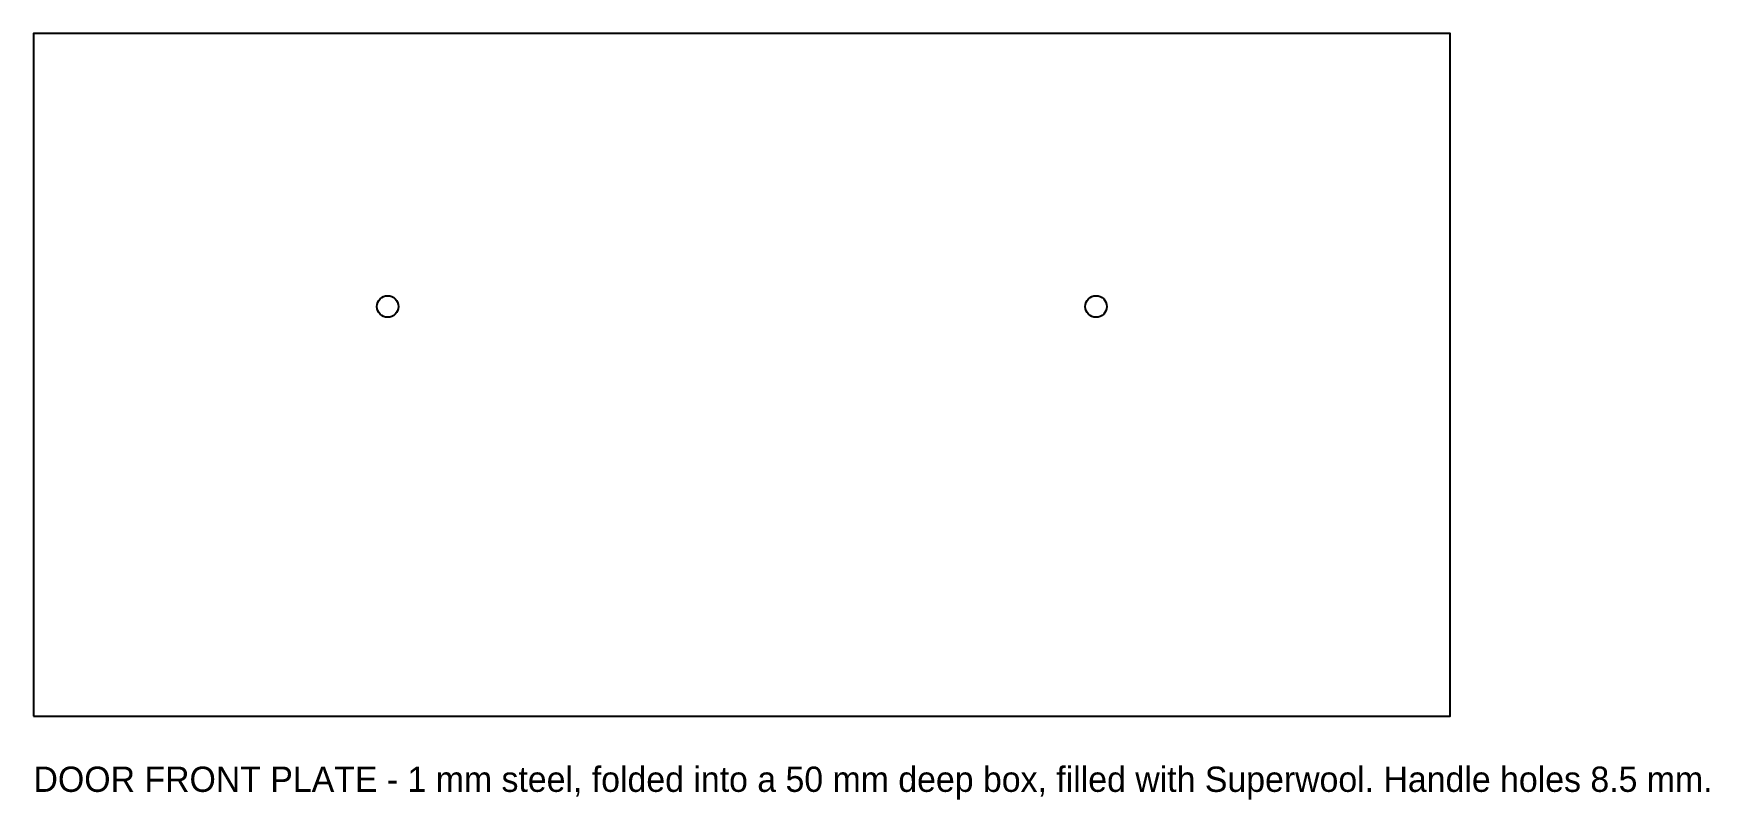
# Model space of a CAD drawing. Header units: millimetres. Extents: x 0 to 662, y -33 to 270.
import ezdxf

# ---------------------------------------------------------------- set-up
doc = ezdxf.new("R2010")
doc.units = ezdxf.units.MM
for name, color, linetype in [('CUT', 1, 'Continuous'), ('HOLES', 5, 'Continuous'), ('TEXT', 7, 'Continuous')]:
    doc.layers.add(name, color=color, linetype=linetype)

msp = doc.modelspace()

# ---------------------------------------------------------------- linework, layer by layer
at = {"layer": 'CUT'}
msp.add_lwpolyline([(0, 0), (560, 0), (560, 270), (0, 270)], close=True, dxfattribs=at)
at = {"layer": 'HOLES'}
for centre in [(140, 162), (420, 162)]:
    msp.add_circle(centre, 4.25, dxfattribs=at)

# ---------------------------------------------------------------- texts
at = {"layer": 'TEXT'}
msp.add_text('DOOR FRONT PLATE - 1 mm steel, folded into a 50 mm deep box, filled with Superwool. Handle holes 8.5 mm.', height=10, dxfattribs=at).set_placement((0, -30))

doc.saveas('drawing.dxf')
